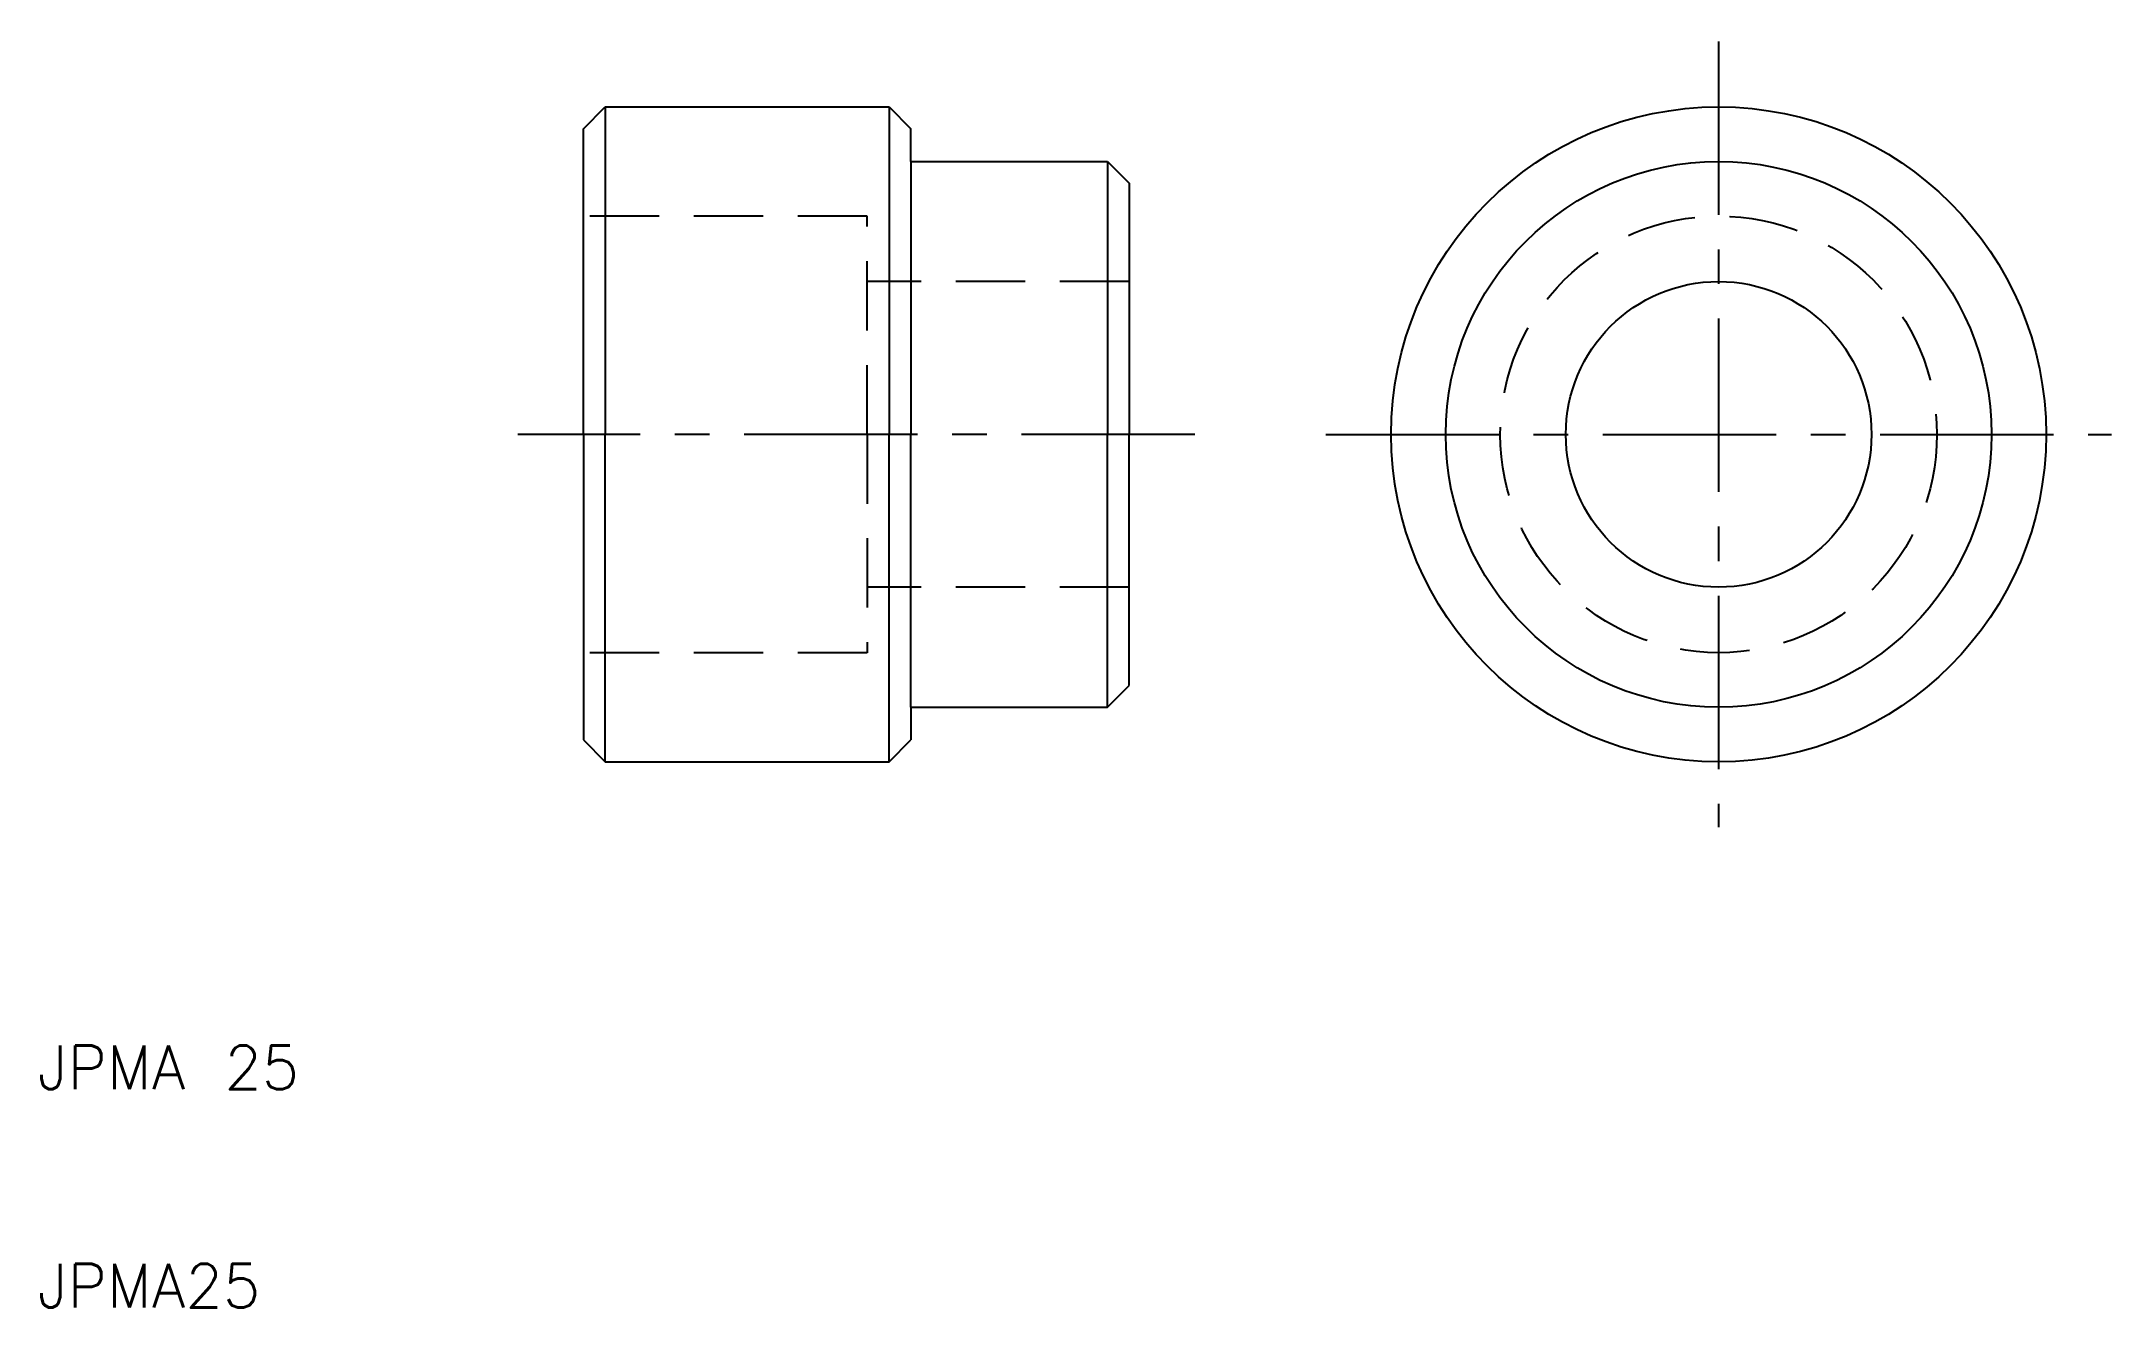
# Model space of a CAD drawing. Extents: x 10.2 to 105, y 10 to 68.
import ezdxf

# ---------------------------------------------------------------- set-up
doc = ezdxf.new("R2010")
doc.units = 0
doc.header["$LTSCALE"] = 0.25
doc.linetypes.add('CENTER', pattern=[50.8, 31.75, -6.35, 6.35, -6.35])
doc.linetypes.add('DASHED', pattern=[19.05, 12.7, -6.35])
doc.layers.get('0').update_dxf_attribs({"linetype": 'CONTINUOUS'})
doc.layers.add('CENTER', color=1, linetype='CENTER')
doc.styles.get("Standard").update_dxf_attribs({"font": 'txt.shx', "bigfont": 'extfont.shx'})

msp = doc.modelspace()

# ---------------------------------------------------------------- linework, layer by layer
for p, q in [((35, 64), (36, 65)), ((36, 65), (36, 50)), ((36, 65), (49, 65)), ((49, 65), (49, 50)), ((49, 65), (50, 64)), ((35, 50), (35, 64)), ((50, 62.5), (50, 64)), ((50, 62.5), (50, 50)), ((50, 62.5), (59, 62.5)), ((59, 62.5), (59, 50)), ((59, 62.5), (60, 61.5)), ((60, 61.5), (60, 50)), ((35, 50), (35, 36)), ((36, 35), (36, 50)), ((49, 35), (49, 50)), ((50, 37.5), (50, 50)), ((59, 37.5), (59, 50)), ((60, 38.5), (60, 50)), ((59, 37.5), (60, 38.5)), ((50, 37.5), (59, 37.5)), ((50, 37.5), (50, 36)), ((35, 36), (36, 35)), ((49, 35), (50, 36)), ((36, 35), (49, 35))]:
    msp.add_line(p, q)
at = {"color": 3, "linetype": 'DASHED'}
for p, q in [((48, 60), (35, 60)), ((48, 50), (48, 60)), ((60, 57), (48, 57)), ((48, 50), (48, 40)), ((60, 43), (48, 43)), ((48, 40), (35, 40))]:
    msp.add_line(p, q, dxfattribs=at)
for radius in [15, 12.5, 7]:
    msp.add_circle((87, 50), radius)
msp.add_circle((87, 50), 10, dxfattribs=at)
at = {"layer": 'CENTER', "color": 1, "linetype": 'CENTER'}
for p, q in [((87, 68), (87, 32)), ((63, 50), (32, 50)), ((69, 50), (105, 50))]:
    msp.add_line(p, q, dxfattribs=at)

# ---------------------------------------------------------------- texts
for s, p in [('JPMA 25', (10, 20)), ('JPMA25', (10, 10))]:
    msp.add_text(s, height=2).set_placement(p)

doc.saveas('drawing.dxf')
